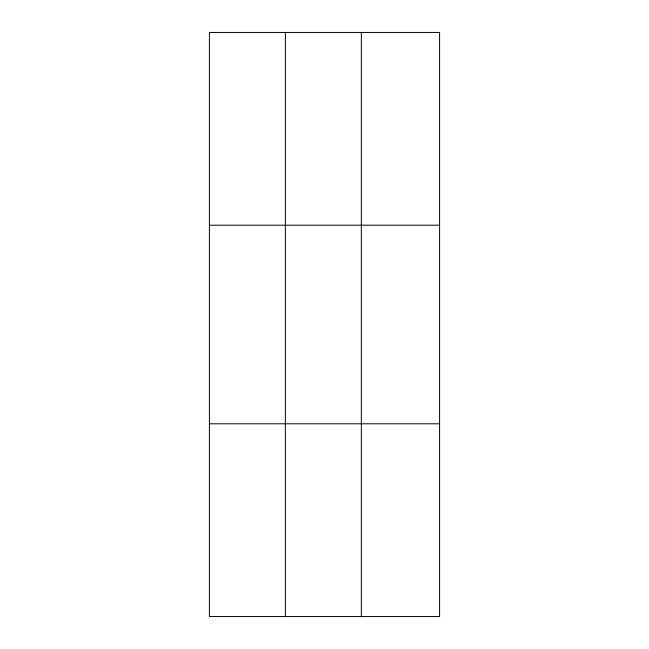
<?xml version="1.0" encoding="UTF-8"?>
<svg xmlns="http://www.w3.org/2000/svg" width="649" height="649" viewBox="0 0 649 649"><rect width="100%" height="100%" fill="white"/><g stroke="black" fill="none" stroke-linecap="round" stroke-linejoin="round"><path stroke-width="0.97" d="M285.373 32.45L285.373 616.55M361.331 32.45L361.331 616.55M209.416 225.203L439.584 225.203M209.416 423.797L439.584 423.797M439.584 32.45L439.584 616.55L209.416 616.55L209.416 32.45L439.584 32.45"/></g></svg>
